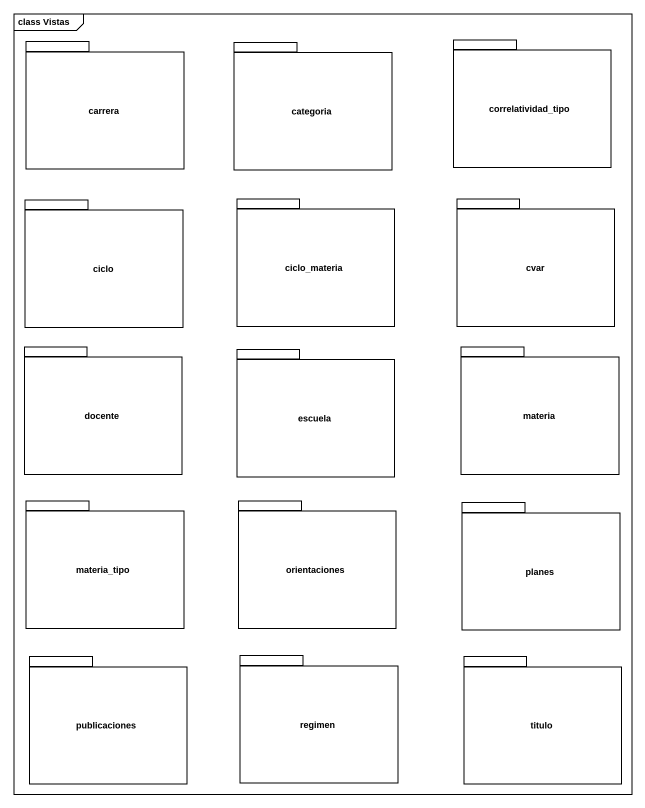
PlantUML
@startuml
mainframe class Vistas
package carrera {
}
package correlatividad_tipo {
}
package categoria {
}
package ciclo {
}
package ciclo_materia {
}
package cvar {
}
package docente {
}
package escuela {
}
package materia {
}
package materia_tipo {
}
package orientaciones {
}
package planes {
}
package publicaciones {
}
package regimen {
}
package titulo {
}
@enduml
